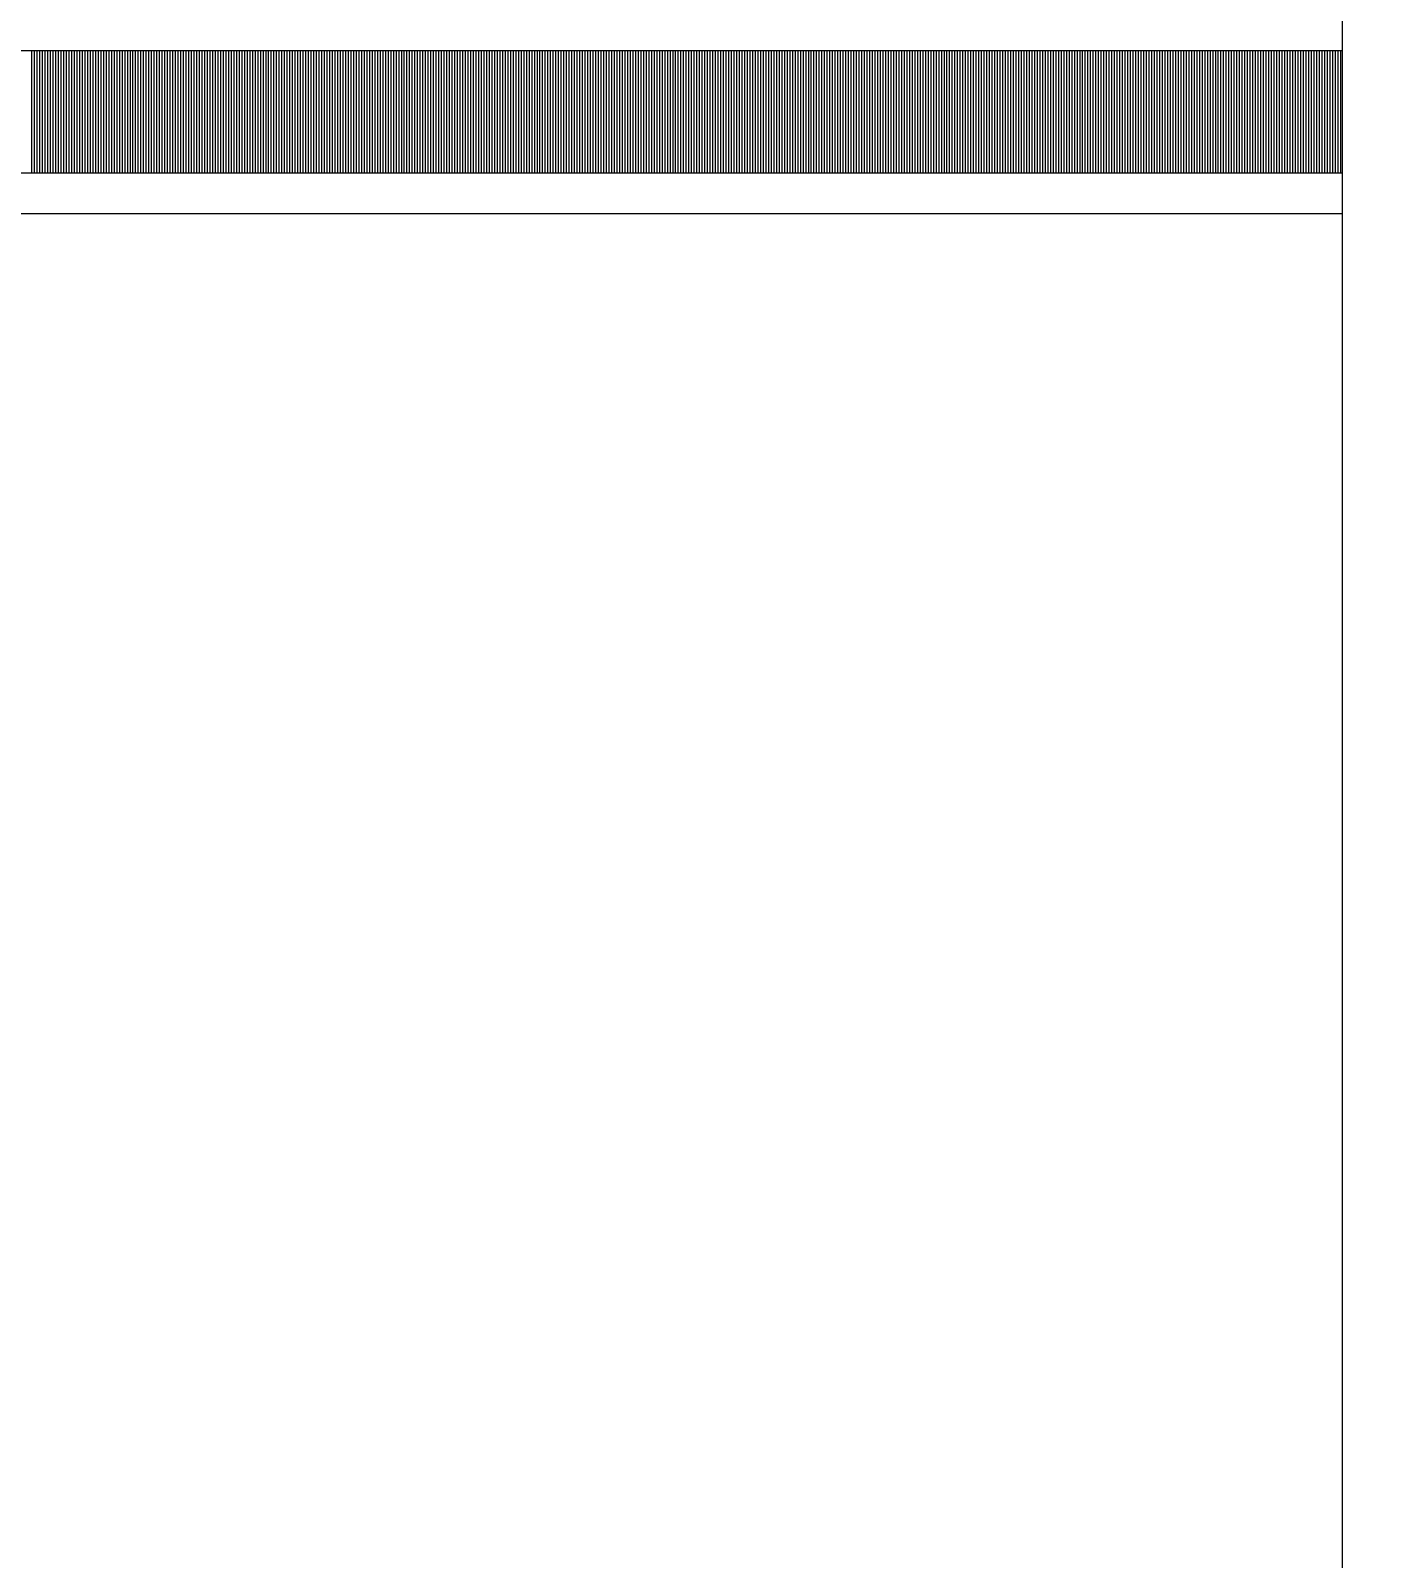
# Model space of a CAD drawing. Header units: metres. Extents: x -63 to 297, y -105 to 408.
# Drawn here: x 232.28 to 257.84, y 113.7 to 142.43 of the extents above; entities that cross this region are included whole.
import ezdxf

# ---------------------------------------------------------------- set-up
doc = ezdxf.new("R2010")
doc.units = ezdxf.units.M
doc.header["$LTSCALE"] = 0.00508
doc.header["$PDMODE"] = 1
doc.layers.add('271_Gipserarbeiten-allgemein', color=7, linetype='Continuous', lineweight=18)
doc.layers.add('Linien-0.03', color=7, linetype='Continuous', lineweight=5)
doc.layers.add('271_Gipserarbeiten-LBW 12.5cm', color=7, linetype='Continuous', lineweight=18, true_color=0x117d81)
doc.layers.add('Bemaßung-Rohbau', color=7, linetype='Continuous', lineweight=5, true_color=0x000000)
doc.styles.add('Arial', font='arial.ttf')
doc.dimstyles.new('vbk_50', dxfattribs={"dimtxt": 101.016365, "dimasz": 0.002245, "dimexe": 0.0015, "dimexo": 0.003, "dimgap": 0.0005, "dimtad": 1, "dimdec": 3, "dimzin": 3, "dimdsep": 46, "dimtxsty": 'Arial', "dimblk": 'VW_SLASH', "dimblk1": 'VW_SLASH', "dimblk2": 'VW_SLASH', "dimcen": 0, "dimdle": 0.002, "dimazin": 0, "dimtfac": 0.9, "dimtdec": 3, "dimtix": 1, "dimtmove": 0, "dimatfit": 0, "dimldrblk": 'DOT', "dimfxl": 0.005, "dimfxlon": 1, "dimfrac": 2, "dimtolj": 1, "dimtzin": 3, "dimarcsym": 0})

# ---------------------------------------------------------------- blocks, each defined once
blk = doc.blocks.new('VW_SLASH')
at = {"color": 0, "linetype": 'ByBlock', "lineweight": -2}
blk.add_line((0.5, 0), (-1, 0), dxfattribs=at)
at = {"color": 0, "lineweight": 20, "flags": 128}
blk.add_lwpolyline([(25, 25), (-25, -25)], dxfattribs=at)
blk = doc.blocks.new('*D244')
at = {"layer": 'Bemaßung-Rohbau', "color": 0, "lineweight": -2, "transparency": 16777216}
for p, q in [((182.504, 224.626), (182.504, 224.694)), ((190.158, 224.557), (180.208, 224.557)), ((182.504, 102.091), (182.504, 224.557)), ((190.158, 102.091), (180.208, 102.091)), ((182.504, 102.023), (182.504, 101.954))]:
    blk.add_line(p, q, dxfattribs=at)
at = {"layer": 'Defpoints', "color": 0, "transparency": 16777216}
for p in [(182.504, 224.557), (296.644, 224.557), (219.365, 102.091)]:
    blk.add_point(p, dxfattribs=at)
at = {"layer": 'Bemaßung-Rohbau', "color": 0, "lineweight": -2, "transparency": 16777216, "xscale": 0.06872848524861908, "yscale": 0.06872848524861908, "zscale": 0.06872848524861908}
for p, rotation in [((182.504, 224.557), 270), ((182.504, 102.091), 90)]:
    blk.add_blockref('VW_SLASH', p, dxfattribs=dict(at, rotation=rotation))
at = {"layer": 'Bemaßung-Rohbau', "color": 0, "transparency": 16777216, "insert": (179.254, 404.051), "char_height": 3.0928, "attachment_point": 5, "rotation": 90, "style": 'Arial'}
blk.add_mtext('\\A1;4.00', dxfattribs=at)
blk = doc.blocks.new('_DOT')
at = {"color": 0, "linetype": 'ByBlock', "lineweight": -2}
blk.add_line((-0.5, 0), (-1, 0), dxfattribs=at)
at = {"color": 0, "linetype": 'ByBlock', "const_width": 0.5}
blk.add_lwpolyline([(-0.25, 0, 1), (0.25, 0, 1)], format="xyb", close=True, dxfattribs=at)
blk = doc.blocks.new('*E263')
at = {"layer": '271_Gipserarbeiten-LBW 12.5cm'}
blk.add_line((178.744, 0.765, 0), (130.962, 0.765, 0), dxfattribs=at)
at = {"layer": 'Linien-0.03'}
for p, q in [((178.744, 3.827, 0), (130.962, 3.827, 0)), ((178.744, 1.531, 0), (130.962, 1.531, 0)), ((178.744, 0.765, 0), (130.962, 0.765, 0))]:
    blk.add_line(p, q, dxfattribs=at)
at = {"layer": 'Linien-0.03', "color": 7, "linetype": 'Continuous', "lineweight": 5}
for p, q in [((178.744, 3.827, 0), (130.962, 3.827, 0)), ((154.108, 1.531, 0), (154.108, 3.827, 0)), ((154.158, 1.531, 0), (154.158, 3.827, 0)), ((154.208, 1.531, 0), (154.208, 3.827, 0)), ((154.258, 1.531, 0), (154.258, 3.827, 0)), ((154.308, 1.531, 0), (154.308, 3.827, 0)), ((154.358, 1.531, 0), (154.358, 3.827, 0)), ((154.408, 1.531, 0), (154.408, 3.827, 0)), ((154.458, 1.531, 0), (154.458, 3.827, 0)), ((154.508, 1.531, 0), (154.508, 3.827, 0)), ((154.558, 1.531, 0), (154.558, 3.827, 0)), ((154.608, 1.531, 0), (154.608, 3.827, 0)), ((154.658, 1.531, 0), (154.658, 3.827, 0)), ((154.708, 1.531, 0), (154.708, 3.827, 0)), ((154.758, 1.531, 0), (154.758, 3.827, 0)), ((154.808, 1.531, 0), (154.808, 3.827, 0)), ((154.858, 1.531, 0), (154.858, 3.827, 0)), ((154.908, 1.531, 0), (154.908, 3.827, 0)), ((154.958, 1.531, 0), (154.958, 3.827, 0)), ((155.008, 1.531, 0), (155.008, 3.827, 0)), ((155.058, 1.531, 0), (155.058, 3.827, 0)), ((155.108, 1.531, 0), (155.108, 3.827, 0)), ((155.158, 1.531, 0), (155.158, 3.827, 0)), ((155.208, 1.531, 0), (155.208, 3.827, 0)), ((155.258, 1.531, 0), (155.258, 3.827, 0)), ((155.308, 1.531, 0), (155.308, 3.827, 0)), ((155.358, 1.531, 0), (155.358, 3.827, 0)), ((155.408, 1.531, 0), (155.408, 3.827, 0)), ((155.458, 1.531, 0), (155.458, 3.827, 0)), ((155.508, 1.531, 0), (155.508, 3.827, 0)), ((155.558, 1.531, 0), (155.558, 3.827, 0)), ((155.608, 1.531, 0), (155.608, 3.827, 0)), ((155.658, 1.531, 0), (155.658, 3.827, 0)), ((155.708, 1.531, 0), (155.708, 3.827, 0)), ((155.758, 1.531, 0), (155.758, 3.827, 0)), ((155.808, 1.531, 0), (155.808, 3.827, 0)), ((155.858, 1.531, 0), (155.858, 3.827, 0)), ((155.908, 1.531, 0), (155.908, 3.827, 0)), ((155.958, 1.531, 0), (155.958, 3.827, 0)), ((156.008, 1.531, 0), (156.008, 3.827, 0)), ((156.058, 1.531, 0), (156.058, 3.827, 0)), ((156.108, 1.531, 0), (156.108, 3.827, 0)), ((156.158, 1.531, 0), (156.158, 3.827, 0)), ((156.208, 1.531, 0), (156.208, 3.827, 0)), ((156.258, 1.531, 0), (156.258, 3.827, 0)), ((156.308, 1.531, 0), (156.308, 3.827, 0)), ((156.358, 1.531, 0), (156.358, 3.827, 0)), ((156.408, 1.531, 0), (156.408, 3.827, 0)), ((156.458, 1.531, 0), (156.458, 3.827, 0)), ((156.508, 1.531, 0), (156.508, 3.827, 0)), ((156.558, 1.531, 0), (156.558, 3.827, 0)), ((156.608, 1.531, 0), (156.608, 3.827, 0)), ((156.658, 1.531, 0), (156.658, 3.827, 0)), ((156.708, 1.531, 0), (156.708, 3.827, 0)), ((156.758, 1.531, 0), (156.758, 3.827, 0)), ((156.808, 1.531, 0), (156.808, 3.827, 0)), ((156.858, 1.531, 0), (156.858, 3.827, 0)), ((156.908, 1.531, 0), (156.908, 3.827, 0)), ((156.958, 1.531, 0), (156.958, 3.827, 0)), ((157.008, 1.531, 0), (157.008, 3.827, 0)), ((157.058, 1.531, 0), (157.058, 3.827, 0)), ((157.108, 1.531, 0), (157.108, 3.827, 0)), ((157.158, 1.531, 0), (157.158, 3.827, 0)), ((157.208, 1.531, 0), (157.208, 3.827, 0)), ((157.258, 1.531, 0), (157.258, 3.827, 0)), ((157.308, 1.531, 0), (157.308, 3.827, 0)), ((157.358, 1.531, 0), (157.358, 3.827, 0)), ((157.408, 1.531, 0), (157.408, 3.827, 0)), ((157.458, 1.531, 0), (157.458, 3.827, 0)), ((157.508, 1.531, 0), (157.508, 3.827, 0)), ((157.558, 1.531, 0), (157.558, 3.827, 0)), ((157.608, 1.531, 0), (157.608, 3.827, 0)), ((157.658, 1.531, 0), (157.658, 3.827, 0)), ((157.708, 1.531, 0), (157.708, 3.827, 0)), ((157.758, 1.531, 0), (157.758, 3.827, 0)), ((157.808, 1.531, 0), (157.808, 3.827, 0)), ((157.858, 1.531, 0), (157.858, 3.827, 0)), ((157.908, 1.531, 0), (157.908, 3.827, 0)), ((157.958, 1.531, 0), (157.958, 3.827, 0)), ((158.008, 1.531, 0), (158.008, 3.827, 0)), ((158.058, 1.531, 0), (158.058, 3.827, 0)), ((158.108, 1.531, 0), (158.108, 3.827, 0)), ((158.158, 1.531, 0), (158.158, 3.827, 0)), ((158.208, 1.531, 0), (158.208, 3.827, 0)), ((158.258, 1.531, 0), (158.258, 3.827, 0)), ((158.308, 1.531, 0), (158.308, 3.827, 0)), ((158.358, 1.531, 0), (158.358, 3.827, 0)), ((158.408, 1.531, 0), (158.408, 3.827, 0)), ((158.458, 1.531, 0), (158.458, 3.827, 0)), ((158.508, 1.531, 0), (158.508, 3.827, 0)), ((158.558, 1.531, 0), (158.558, 3.827, 0)), ((158.608, 1.531, 0), (158.608, 3.827, 0)), ((158.658, 1.531, 0), (158.658, 3.827, 0)), ((158.708, 1.531, 0), (158.708, 3.827, 0)), ((158.758, 1.531, 0), (158.758, 3.827, 0)), ((158.808, 1.531, 0), (158.808, 3.827, 0)), ((158.858, 1.531, 0), (158.858, 3.827, 0)), ((158.908, 1.531, 0), (158.908, 3.827, 0)), ((158.958, 1.531, 0), (158.958, 3.827, 0)), ((159.008, 1.531, 0), (159.008, 3.827, 0)), ((159.058, 1.531, 0), (159.058, 3.827, 0)), ((159.108, 1.531, 0), (159.108, 3.827, 0)), ((159.158, 1.531, 0), (159.158, 3.827, 0)), ((159.208, 1.531, 0), (159.208, 3.827, 0)), ((159.258, 1.531, 0), (159.258, 3.827, 0)), ((159.308, 1.531, 0), (159.308, 3.827, 0)), ((159.358, 1.531, 0), (159.358, 3.827, 0)), ((159.408, 1.531, 0), (159.408, 3.827, 0)), ((159.458, 1.531, 0), (159.458, 3.827, 0)), ((159.508, 1.531, 0), (159.508, 3.827, 0)), ((159.558, 1.531, 0), (159.558, 3.827, 0)), ((159.608, 1.531, 0), (159.608, 3.827, 0)), ((159.658, 1.531, 0), (159.658, 3.827, 0)), ((159.708, 1.531, 0), (159.708, 3.827, 0)), ((159.758, 1.531, 0), (159.758, 3.827, 0)), ((159.808, 1.531, 0), (159.808, 3.827, 0)), ((159.858, 1.531, 0), (159.858, 3.827, 0)), ((159.908, 1.531, 0), (159.908, 3.827, 0)), ((159.958, 1.531, 0), (159.958, 3.827, 0)), ((160.008, 1.531, 0), (160.008, 3.827, 0)), ((160.058, 1.531, 0), (160.058, 3.827, 0)), ((160.108, 1.531, 0), (160.108, 3.827, 0)), ((160.158, 1.531, 0), (160.158, 3.827, 0)), ((160.208, 1.531, 0), (160.208, 3.827, 0)), ((160.258, 1.531, 0), (160.258, 3.827, 0)), ((160.308, 1.531, 0), (160.308, 3.827, 0)), ((160.358, 1.531, 0), (160.358, 3.827, 0)), ((160.408, 1.531, 0), (160.408, 3.827, 0)), ((160.458, 1.531, 0), (160.458, 3.827, 0)), ((160.508, 1.531, 0), (160.508, 3.827, 0)), ((160.558, 1.531, 0), (160.558, 3.827, 0)), ((160.608, 1.531, 0), (160.608, 3.827, 0)), ((160.658, 1.531, 0), (160.658, 3.827, 0)), ((160.708, 1.531, 0), (160.708, 3.827, 0)), ((160.758, 1.531, 0), (160.758, 3.827, 0)), ((160.808, 1.531, 0), (160.808, 3.827, 0)), ((160.858, 1.531, 0), (160.858, 3.827, 0)), ((160.908, 1.531, 0), (160.908, 3.827, 0)), ((160.958, 1.531, 0), (160.958, 3.827, 0)), ((161.008, 1.531, 0), (161.008, 3.827, 0)), ((161.058, 1.531, 0), (161.058, 3.827, 0)), ((161.108, 1.531, 0), (161.108, 3.827, 0)), ((161.158, 1.531, 0), (161.158, 3.827, 0)), ((161.208, 1.531, 0), (161.208, 3.827, 0)), ((161.258, 1.531, 0), (161.258, 3.827, 0)), ((161.308, 1.531, 0), (161.308, 3.827, 0)), ((161.358, 1.531, 0), (161.358, 3.827, 0)), ((161.408, 1.531, 0), (161.408, 3.827, 0)), ((161.458, 1.531, 0), (161.458, 3.827, 0)), ((161.508, 1.531, 0), (161.508, 3.827, 0)), ((161.558, 1.531, 0), (161.558, 3.827, 0)), ((161.608, 1.531, 0), (161.608, 3.827, 0)), ((161.658, 1.531, 0), (161.658, 3.827, 0)), ((161.708, 1.531, 0), (161.708, 3.827, 0)), ((161.758, 1.531, 0), (161.758, 3.827, 0)), ((161.808, 1.531, 0), (161.808, 3.827, 0)), ((161.858, 1.531, 0), (161.858, 3.827, 0)), ((161.908, 1.531, 0), (161.908, 3.827, 0)), ((161.958, 1.531, 0), (161.958, 3.827, 0)), ((162.008, 1.531, 0), (162.008, 3.827, 0)), ((162.058, 1.531, 0), (162.058, 3.827, 0)), ((162.108, 1.531, 0), (162.108, 3.827, 0)), ((162.158, 1.531, 0), (162.158, 3.827, 0)), ((162.208, 1.531, 0), (162.208, 3.827, 0)), ((162.258, 1.531, 0), (162.258, 3.827, 0)), ((162.308, 1.531, 0), (162.308, 3.827, 0)), ((162.358, 1.531, 0), (162.358, 3.827, 0)), ((162.408, 1.531, 0), (162.408, 3.827, 0)), ((162.458, 1.531, 0), (162.458, 3.827, 0)), ((162.508, 1.531, 0), (162.508, 3.827, 0)), ((162.558, 1.531, 0), (162.558, 3.827, 0)), ((162.608, 1.531, 0), (162.608, 3.827, 0)), ((162.658, 1.531, 0), (162.658, 3.827, 0)), ((162.708, 1.531, 0), (162.708, 3.827, 0)), ((162.758, 1.531, 0), (162.758, 3.827, 0)), ((162.808, 1.531, 0), (162.808, 3.827, 0)), ((162.858, 1.531, 0), (162.858, 3.827, 0)), ((162.908, 1.531, 0), (162.908, 3.827, 0)), ((162.958, 1.531, 0), (162.958, 3.827, 0)), ((163.008, 1.531, 0), (163.008, 3.827, 0)), ((163.058, 1.531, 0), (163.058, 3.827, 0)), ((163.108, 1.531, 0), (163.108, 3.827, 0)), ((163.158, 1.531, 0), (163.158, 3.827, 0)), ((163.208, 1.531, 0), (163.208, 3.827, 0)), ((163.258, 1.531, 0), (163.258, 3.827, 0)), ((163.308, 1.531, 0), (163.308, 3.827, 0)), ((163.358, 1.531, 0), (163.358, 3.827, 0)), ((163.408, 1.531, 0), (163.408, 3.827, 0)), ((163.458, 1.531, 0), (163.458, 3.827, 0)), ((163.508, 1.531, 0), (163.508, 3.827, 0)), ((163.558, 1.531, 0), (163.558, 3.827, 0)), ((163.608, 1.531, 0), (163.608, 3.827, 0)), ((163.658, 1.531, 0), (163.658, 3.827, 0)), ((163.708, 1.531, 0), (163.708, 3.827, 0)), ((163.758, 1.531, 0), (163.758, 3.827, 0)), ((163.808, 1.531, 0), (163.808, 3.827, 0)), ((163.858, 1.531, 0), (163.858, 3.827, 0)), ((163.908, 1.531, 0), (163.908, 3.827, 0)), ((163.958, 1.531, 0), (163.958, 3.827, 0)), ((164.008, 1.531, 0), (164.008, 3.827, 0)), ((164.058, 1.531, 0), (164.058, 3.827, 0)), ((164.108, 1.531, 0), (164.108, 3.827, 0)), ((164.158, 1.531, 0), (164.158, 3.827, 0)), ((164.208, 1.531, 0), (164.208, 3.827, 0)), ((164.258, 1.531, 0), (164.258, 3.827, 0)), ((164.308, 1.531, 0), (164.308, 3.827, 0)), ((164.358, 1.531, 0), (164.358, 3.827, 0)), ((164.408, 1.531, 0), (164.408, 3.827, 0)), ((164.458, 1.531, 0), (164.458, 3.827, 0)), ((164.508, 1.531, 0), (164.508, 3.827, 0)), ((164.558, 1.531, 0), (164.558, 3.827, 0)), ((164.608, 1.531, 0), (164.608, 3.827, 0)), ((164.658, 1.531, 0), (164.658, 3.827, 0)), ((164.708, 1.531, 0), (164.708, 3.827, 0)), ((164.758, 1.531, 0), (164.758, 3.827, 0)), ((164.808, 1.531, 0), (164.808, 3.827, 0)), ((164.858, 1.531, 0), (164.858, 3.827, 0)), ((164.908, 1.531, 0), (164.908, 3.827, 0)), ((164.958, 1.531, 0), (164.958, 3.827, 0)), ((165.008, 1.531, 0), (165.008, 3.827, 0)), ((165.058, 1.531, 0), (165.058, 3.827, 0)), ((165.108, 1.531, 0), (165.108, 3.827, 0)), ((165.158, 1.531, 0), (165.158, 3.827, 0)), ((165.208, 1.531, 0), (165.208, 3.827, 0)), ((165.258, 1.531, 0), (165.258, 3.827, 0)), ((165.308, 1.531, 0), (165.308, 3.827, 0)), ((165.358, 1.531, 0), (165.358, 3.827, 0)), ((165.408, 1.531, 0), (165.408, 3.827, 0)), ((165.458, 1.531, 0), (165.458, 3.827, 0)), ((165.508, 1.531, 0), (165.508, 3.827, 0)), ((165.558, 1.531, 0), (165.558, 3.827, 0)), ((165.608, 1.531, 0), (165.608, 3.827, 0)), ((165.658, 1.531, 0), (165.658, 3.827, 0)), ((165.708, 1.531, 0), (165.708, 3.827, 0)), ((165.758, 1.531, 0), (165.758, 3.827, 0)), ((165.808, 1.531, 0), (165.808, 3.827, 0)), ((165.858, 1.531, 0), (165.858, 3.827, 0)), ((165.908, 1.531, 0), (165.908, 3.827, 0)), ((165.958, 1.531, 0), (165.958, 3.827, 0)), ((166.008, 1.531, 0), (166.008, 3.827, 0)), ((166.058, 1.531, 0), (166.058, 3.827, 0)), ((166.108, 1.531, 0), (166.108, 3.827, 0)), ((166.158, 1.531, 0), (166.158, 3.827, 0)), ((166.208, 1.531, 0), (166.208, 3.827, 0)), ((166.258, 1.531, 0), (166.258, 3.827, 0)), ((166.308, 1.531, 0), (166.308, 3.827, 0)), ((166.358, 1.531, 0), (166.358, 3.827, 0)), ((166.408, 1.531, 0), (166.408, 3.827, 0)), ((166.458, 1.531, 0), (166.458, 3.827, 0)), ((166.508, 1.531, 0), (166.508, 3.827, 0)), ((166.558, 1.531, 0), (166.558, 3.827, 0)), ((166.608, 1.531, 0), (166.608, 3.827, 0)), ((166.658, 1.531, 0), (166.658, 3.827, 0)), ((166.708, 1.531, 0), (166.708, 3.827, 0)), ((166.758, 1.531, 0), (166.758, 3.827, 0)), ((166.808, 1.531, 0), (166.808, 3.827, 0)), ((166.858, 1.531, 0), (166.858, 3.827, 0)), ((166.908, 1.531, 0), (166.908, 3.827, 0)), ((166.958, 1.531, 0), (166.958, 3.827, 0)), ((167.008, 1.531, 0), (167.008, 3.827, 0)), ((167.058, 1.531, 0), (167.058, 3.827, 0)), ((167.108, 1.531, 0), (167.108, 3.827, 0)), ((167.158, 1.531, 0), (167.158, 3.827, 0)), ((167.208, 1.531, 0), (167.208, 3.827, 0)), ((167.258, 1.531, 0), (167.258, 3.827, 0)), ((167.308, 1.531, 0), (167.308, 3.827, 0)), ((167.358, 1.531, 0), (167.358, 3.827, 0)), ((167.408, 1.531, 0), (167.408, 3.827, 0)), ((167.458, 1.531, 0), (167.458, 3.827, 0)), ((167.508, 1.531, 0), (167.508, 3.827, 0)), ((167.558, 1.531, 0), (167.558, 3.827, 0)), ((167.608, 1.531, 0), (167.608, 3.827, 0)), ((167.658, 1.531, 0), (167.658, 3.827, 0)), ((167.708, 1.531, 0), (167.708, 3.827, 0)), ((167.758, 1.531, 0), (167.758, 3.827, 0)), ((167.808, 1.531, 0), (167.808, 3.827, 0)), ((167.858, 1.531, 0), (167.858, 3.827, 0)), ((167.908, 1.531, 0), (167.908, 3.827, 0)), ((167.958, 1.531, 0), (167.958, 3.827, 0)), ((168.008, 1.531, 0), (168.008, 3.827, 0)), ((168.058, 1.531, 0), (168.058, 3.827, 0)), ((168.108, 1.531, 0), (168.108, 3.827, 0)), ((168.158, 1.531, 0), (168.158, 3.827, 0)), ((168.208, 1.531, 0), (168.208, 3.827, 0)), ((168.258, 1.531, 0), (168.258, 3.827, 0)), ((168.308, 1.531, 0), (168.308, 3.827, 0)), ((168.358, 1.531, 0), (168.358, 3.827, 0)), ((168.408, 1.531, 0), (168.408, 3.827, 0)), ((168.458, 1.531, 0), (168.458, 3.827, 0)), ((168.508, 1.531, 0), (168.508, 3.827, 0)), ((168.558, 1.531, 0), (168.558, 3.827, 0)), ((168.608, 1.531, 0), (168.608, 3.827, 0)), ((168.658, 1.531, 0), (168.658, 3.827, 0)), ((168.708, 1.531, 0), (168.708, 3.827, 0)), ((168.758, 1.531, 0), (168.758, 3.827, 0)), ((168.808, 1.531, 0), (168.808, 3.827, 0)), ((168.858, 1.531, 0), (168.858, 3.827, 0)), ((168.908, 1.531, 0), (168.908, 3.827, 0)), ((168.958, 1.531, 0), (168.958, 3.827, 0)), ((169.008, 1.531, 0), (169.008, 3.827, 0)), ((169.058, 1.531, 0), (169.058, 3.827, 0)), ((169.108, 1.531, 0), (169.108, 3.827, 0)), ((169.158, 1.531, 0), (169.158, 3.827, 0)), ((169.208, 1.531, 0), (169.208, 3.827, 0)), ((169.258, 1.531, 0), (169.258, 3.827, 0)), ((169.308, 1.531, 0), (169.308, 3.827, 0)), ((169.358, 1.531, 0), (169.358, 3.827, 0)), ((169.408, 1.531, 0), (169.408, 3.827, 0)), ((169.458, 1.531, 0), (169.458, 3.827, 0)), ((169.508, 1.531, 0), (169.508, 3.827, 0)), ((169.558, 1.531, 0), (169.558, 3.827, 0)), ((169.608, 1.531, 0), (169.608, 3.827, 0)), ((169.658, 1.531, 0), (169.658, 3.827, 0)), ((169.708, 1.531, 0), (169.708, 3.827, 0)), ((169.758, 1.531, 0), (169.758, 3.827, 0)), ((169.808, 1.531, 0), (169.808, 3.827, 0)), ((169.858, 1.531, 0), (169.858, 3.827, 0)), ((169.908, 1.531, 0), (169.908, 3.827, 0)), ((169.958, 1.531, 0), (169.958, 3.827, 0)), ((170.008, 1.531, 0), (170.008, 3.827, 0)), ((170.058, 1.531, 0), (170.058, 3.827, 0)), ((170.108, 1.531, 0), (170.108, 3.827, 0)), ((170.158, 1.531, 0), (170.158, 3.827, 0)), ((170.208, 1.531, 0), (170.208, 3.827, 0)), ((170.258, 1.531, 0), (170.258, 3.827, 0)), ((170.308, 1.531, 0), (170.308, 3.827, 0)), ((170.358, 1.531, 0), (170.358, 3.827, 0)), ((170.408, 1.531, 0), (170.408, 3.827, 0)), ((170.458, 1.531, 0), (170.458, 3.827, 0)), ((170.508, 1.531, 0), (170.508, 3.827, 0)), ((170.558, 1.531, 0), (170.558, 3.827, 0)), ((170.608, 1.531, 0), (170.608, 3.827, 0)), ((170.658, 1.531, 0), (170.658, 3.827, 0)), ((170.708, 1.531, 0), (170.708, 3.827, 0)), ((170.758, 1.531, 0), (170.758, 3.827, 0)), ((170.808, 1.531, 0), (170.808, 3.827, 0)), ((170.858, 1.531, 0), (170.858, 3.827, 0)), ((170.908, 1.531, 0), (170.908, 3.827, 0)), ((170.958, 1.531, 0), (170.958, 3.827, 0)), ((171.008, 1.531, 0), (171.008, 3.827, 0)), ((171.058, 1.531, 0), (171.058, 3.827, 0)), ((171.108, 1.531, 0), (171.108, 3.827, 0)), ((171.158, 1.531, 0), (171.158, 3.827, 0)), ((171.208, 1.531, 0), (171.208, 3.827, 0)), ((171.258, 1.531, 0), (171.258, 3.827, 0)), ((171.308, 1.531, 0), (171.308, 3.827, 0)), ((171.358, 1.531, 0), (171.358, 3.827, 0)), ((171.408, 1.531, 0), (171.408, 3.827, 0)), ((171.458, 1.531, 0), (171.458, 3.827, 0)), ((171.508, 1.531, 0), (171.508, 3.827, 0)), ((171.558, 1.531, 0), (171.558, 3.827, 0)), ((171.608, 1.531, 0), (171.608, 3.827, 0)), ((171.658, 1.531, 0), (171.658, 3.827, 0)), ((171.708, 1.531, 0), (171.708, 3.827, 0)), ((171.758, 1.531, 0), (171.758, 3.827, 0)), ((171.808, 1.531, 0), (171.808, 3.827, 0)), ((171.858, 1.531, 0), (171.858, 3.827, 0)), ((171.908, 1.531, 0), (171.908, 3.827, 0)), ((171.958, 1.531, 0), (171.958, 3.827, 0)), ((172.008, 1.531, 0), (172.008, 3.827, 0)), ((172.058, 1.531, 0), (172.058, 3.827, 0)), ((172.108, 1.531, 0), (172.108, 3.827, 0)), ((172.158, 1.531, 0), (172.158, 3.827, 0)), ((172.208, 1.531, 0), (172.208, 3.827, 0)), ((172.258, 1.531, 0), (172.258, 3.827, 0)), ((172.308, 1.531, 0), (172.308, 3.827, 0)), ((172.358, 1.531, 0), (172.358, 3.827, 0)), ((172.408, 1.531, 0), (172.408, 3.827, 0)), ((172.458, 1.531, 0), (172.458, 3.827, 0)), ((172.508, 1.531, 0), (172.508, 3.827, 0)), ((172.558, 1.531, 0), (172.558, 3.827, 0)), ((172.608, 1.531, 0), (172.608, 3.827, 0)), ((172.658, 1.531, 0), (172.658, 3.827, 0)), ((172.708, 1.531, 0), (172.708, 3.827, 0)), ((172.758, 1.531, 0), (172.758, 3.827, 0)), ((172.808, 1.531, 0), (172.808, 3.827, 0)), ((172.858, 1.531, 0), (172.858, 3.827, 0)), ((172.908, 1.531, 0), (172.908, 3.827, 0)), ((172.958, 1.531, 0), (172.958, 3.827, 0)), ((173.008, 1.531, 0), (173.008, 3.827, 0)), ((173.058, 1.531, 0), (173.058, 3.827, 0)), ((173.108, 1.531, 0), (173.108, 3.827, 0)), ((173.158, 1.531, 0), (173.158, 3.827, 0)), ((173.208, 1.531, 0), (173.208, 3.827, 0)), ((173.258, 1.531, 0), (173.258, 3.827, 0)), ((173.308, 1.531, 0), (173.308, 3.827, 0)), ((173.358, 1.531, 0), (173.358, 3.827, 0)), ((173.408, 1.531, 0), (173.408, 3.827, 0)), ((173.458, 1.531, 0), (173.458, 3.827, 0)), ((173.508, 1.531, 0), (173.508, 3.827, 0)), ((173.558, 1.531, 0), (173.558, 3.827, 0)), ((173.608, 1.531, 0), (173.608, 3.827, 0)), ((173.658, 1.531, 0), (173.658, 3.827, 0)), ((173.708, 1.531, 0), (173.708, 3.827, 0)), ((173.758, 1.531, 0), (173.758, 3.827, 0)), ((173.808, 1.531, 0), (173.808, 3.827, 0)), ((173.858, 1.531, 0), (173.858, 3.827, 0)), ((173.908, 1.531, 0), (173.908, 3.827, 0)), ((173.958, 1.531, 0), (173.958, 3.827, 0)), ((174.008, 1.531, 0), (174.008, 3.827, 0)), ((174.058, 1.531, 0), (174.058, 3.827, 0)), ((174.108, 1.531, 0), (174.108, 3.827, 0)), ((174.158, 1.531, 0), (174.158, 3.827, 0)), ((174.208, 1.531, 0), (174.208, 3.827, 0)), ((174.258, 1.531, 0), (174.258, 3.827, 0)), ((174.308, 1.531, 0), (174.308, 3.827, 0)), ((174.358, 1.531, 0), (174.358, 3.827, 0)), ((174.408, 1.531, 0), (174.408, 3.827, 0)), ((174.458, 1.531, 0), (174.458, 3.827, 0)), ((174.508, 1.531, 0), (174.508, 3.827, 0)), ((174.558, 1.531, 0), (174.558, 3.827, 0)), ((174.608, 1.531, 0), (174.608, 3.827, 0)), ((174.658, 1.531, 0), (174.658, 3.827, 0)), ((174.708, 1.531, 0), (174.708, 3.827, 0)), ((174.758, 1.531, 0), (174.758, 3.827, 0)), ((174.808, 1.531, 0), (174.808, 3.827, 0)), ((174.858, 1.531, 0), (174.858, 3.827, 0)), ((174.908, 1.531, 0), (174.908, 3.827, 0)), ((174.958, 1.531, 0), (174.958, 3.827, 0)), ((175.008, 1.531, 0), (175.008, 3.827, 0)), ((175.058, 1.531, 0), (175.058, 3.827, 0)), ((175.108, 1.531, 0), (175.108, 3.827, 0)), ((175.158, 1.531, 0), (175.158, 3.827, 0)), ((175.208, 1.531, 0), (175.208, 3.827, 0)), ((175.258, 1.531, 0), (175.258, 3.827, 0)), ((175.308, 1.531, 0), (175.308, 3.827, 0)), ((175.358, 1.531, 0), (175.358, 3.827, 0)), ((175.408, 1.531, 0), (175.408, 3.827, 0)), ((175.458, 1.531, 0), (175.458, 3.827, 0)), ((175.508, 1.531, 0), (175.508, 3.827, 0)), ((175.558, 1.531, 0), (175.558, 3.827, 0)), ((175.608, 1.531, 0), (175.608, 3.827, 0)), ((175.658, 1.531, 0), (175.658, 3.827, 0)), ((175.708, 1.531, 0), (175.708, 3.827, 0)), ((175.758, 1.531, 0), (175.758, 3.827, 0)), ((175.808, 1.531, 0), (175.808, 3.827, 0)), ((175.858, 1.531, 0), (175.858, 3.827, 0)), ((175.908, 1.531, 0), (175.908, 3.827, 0)), ((175.958, 1.531, 0), (175.958, 3.827, 0)), ((176.008, 1.531, 0), (176.008, 3.827, 0)), ((176.058, 1.531, 0), (176.058, 3.827, 0)), ((176.108, 1.531, 0), (176.108, 3.827, 0)), ((176.158, 1.531, 0), (176.158, 3.827, 0)), ((176.208, 1.531, 0), (176.208, 3.827, 0)), ((176.258, 1.531, 0), (176.258, 3.827, 0)), ((176.308, 1.531, 0), (176.308, 3.827, 0)), ((176.358, 1.531, 0), (176.358, 3.827, 0)), ((176.408, 1.531, 0), (176.408, 3.827, 0)), ((176.458, 1.531, 0), (176.458, 3.827, 0)), ((176.508, 1.531, 0), (176.508, 3.827, 0)), ((176.558, 1.531, 0), (176.558, 3.827, 0)), ((176.608, 1.531, 0), (176.608, 3.827, 0)), ((176.658, 1.531, 0), (176.658, 3.827, 0)), ((176.708, 1.531, 0), (176.708, 3.827, 0)), ((176.758, 1.531, 0), (176.758, 3.827, 0)), ((176.808, 1.531, 0), (176.808, 3.827, 0)), ((176.858, 1.531, 0), (176.858, 3.827, 0)), ((176.908, 1.531, 0), (176.908, 3.827, 0)), ((176.958, 1.531, 0), (176.958, 3.827, 0)), ((177.008, 1.531, 0), (177.008, 3.827, 0)), ((177.058, 1.531, 0), (177.058, 3.827, 0)), ((177.108, 1.531, 0), (177.108, 3.827, 0)), ((177.158, 1.531, 0), (177.158, 3.827, 0)), ((177.208, 1.531, 0), (177.208, 3.827, 0)), ((177.258, 1.531, 0), (177.258, 3.827, 0)), ((177.308, 1.531, 0), (177.308, 3.827, 0)), ((177.358, 1.531, 0), (177.358, 3.827, 0)), ((177.408, 1.531, 0), (177.408, 3.827, 0)), ((177.458, 1.531, 0), (177.458, 3.827, 0)), ((177.508, 1.531, 0), (177.508, 3.827, 0)), ((177.558, 1.531, 0), (177.558, 3.827, 0)), ((177.608, 1.531, 0), (177.608, 3.827, 0)), ((177.658, 1.531, 0), (177.658, 3.827, 0)), ((177.708, 1.531, 0), (177.708, 3.827, 0)), ((177.758, 1.531, 0), (177.758, 3.827, 0)), ((177.808, 1.531, 0), (177.808, 3.827, 0)), ((177.858, 1.531, 0), (177.858, 3.827, 0)), ((177.908, 1.531, 0), (177.908, 3.827, 0)), ((177.958, 1.531, 0), (177.958, 3.827, 0)), ((178.008, 1.531, 0), (178.008, 3.827, 0)), ((178.058, 1.531, 0), (178.058, 3.827, 0)), ((178.108, 1.531, 0), (178.108, 3.827, 0)), ((178.158, 1.531, 0), (178.158, 3.827, 0)), ((178.208, 1.531, 0), (178.208, 3.827, 0)), ((178.258, 1.531, 0), (178.258, 3.827, 0)), ((178.308, 1.531, 0), (178.308, 3.827, 0)), ((178.358, 1.531, 0), (178.358, 3.827, 0)), ((178.408, 1.531, 0), (178.408, 3.827, 0)), ((178.458, 1.531, 0), (178.458, 3.827, 0)), ((178.508, 1.531, 0), (178.508, 3.827, 0)), ((178.558, 1.531, 0), (178.558, 3.827, 0)), ((178.608, 1.531, 0), (178.608, 3.827, 0)), ((178.658, 1.531, 0), (178.658, 3.827, 0)), ((178.708, 1.531, 0), (178.708, 3.827, 0)), ((178.744, 1.531, 0), (130.962, 1.531, 0))]:
    blk.add_line(p, q, dxfattribs=at)

msp = doc.modelspace()

# ---------------------------------------------------------------- linework, layer by layer
at = {"layer": 'Linien-0.03', "linetype": 'Continuous'}
msp.add_lwpolyline([(31.3575, -58.8574), (256.9364, -58.8574), (256.9364, 259.337), (31.3575, 259.337)], close=True, dxfattribs=at)

# ---------------------------------------------------------------- block references
at = {"layer": '271_Gipserarbeiten-allgemein', "color": 7}
msp.add_blockref('*E263', (78.1924, 138.2186, 0), dxfattribs=at)

# ---------------------------------------------------------------- dimensions: what is measured, and where the dimension line sits
at = {"layer": 'Bemaßung-Rohbau'}
dim = msp.add_linear_dim(base=(182.5038, 224.557), p1=(219.3647, 102.0913), p2=(296.6438, 224.557), angle=270, text='4.00', dimstyle='vbk_50', override={"dimscale": 30.616422, "dimtxt": 0.101016, "dimexe": 0.075, "dimgap": 0.025, "dimlfac": 0.032662, "dimpost": '<>', "dimtxsty": 'Arial', "dimdle": 0.1, "dimtix": 0, "dimtmove": 2, "dimfxl": 0.25}, dxfattribs=at)
dim.commit()
dim.dimension.update_dxf_attribs({"geometry": '*D244', "text_midpoint": (179.2542, 404.0512), "dimtype": 160})

doc.saveas('drawing.dxf')
